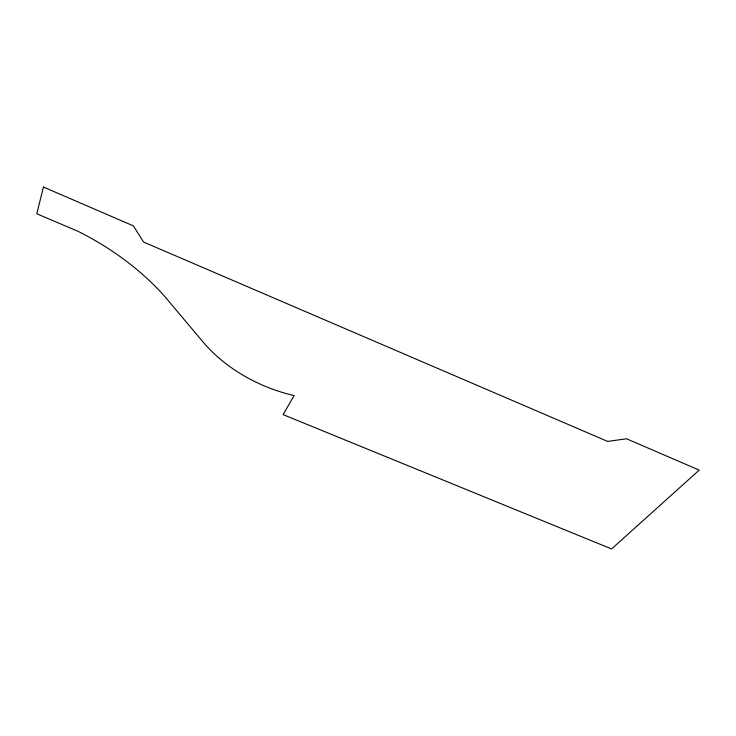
<?xml version="1.0" encoding="UTF-8"?>
<svg xmlns="http://www.w3.org/2000/svg" width="736" height="736" viewBox="0 0 736 736"><rect width="100%" height="100%" fill="white"/><g stroke="black" fill="none" stroke-linecap="round" stroke-linejoin="round"><path stroke-width="1.1" d="M43.442 187.045L36.8 213.753L78.274 231.444A196.181 121.661 26.2 0 1 164.735 296.47L203.587 342.626A138.589 103.583 16.9 0 0 294.106 395.591L283.093 414.607L611.579 548.955L699.2 470.12L626.548 438.766L607.651 441.416L143.575 242.052L133.437 225.897L43.442 187.045"/></g></svg>
